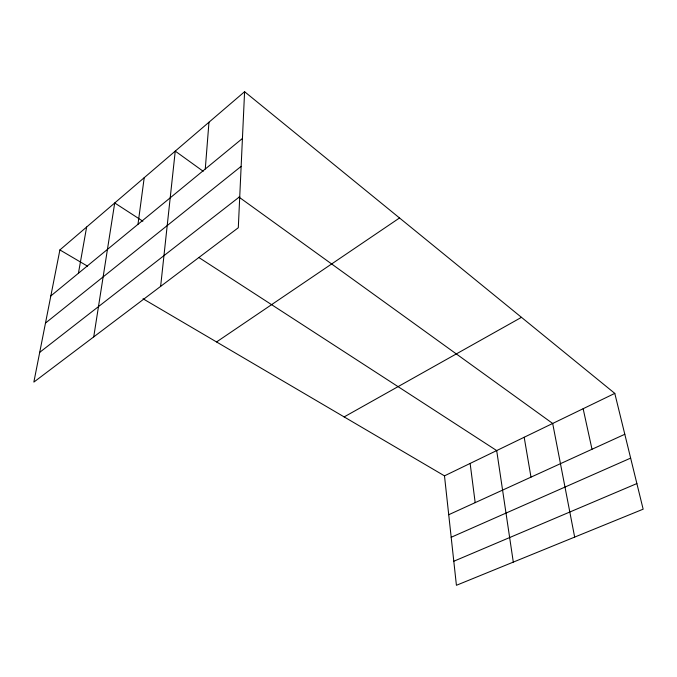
<?xml version="1.0" encoding="UTF-8"?>
<svg xmlns="http://www.w3.org/2000/svg" width="677" height="677" viewBox="0 0 677 677"><rect width="100%" height="100%" fill="white"/><g stroke="black" fill="none" stroke-linecap="round" stroke-linejoin="round"><path stroke-width="1.02" d="M244.592 91.708L238.304 227.743L33.85 382.099L59.898 249.931L244.592 91.708L614.792 393.388L643.15 509.18L456.416 585.292L444.484 475.855L143.016 298.76M205.275 169.005L208.965 122.232M160.635 286.379L175.25 151.115L203.185 171.273M137.99 224.307L144.209 177.696M93.731 336.892L114.718 202.965L142.872 221.218M78.422 273.254L86.639 227.015M50.834 295.934L242.425 138.472M45.477 323.081L241.139 166.364M39.715 352.353L239.734 196.668M216.547 341.953L399.532 217.969M344.144 416.914L521.468 317.344M444.484 475.855L614.792 393.388M448.724 514.723L624.803 434.279M451.178 537.276L630.642 458.117M453.793 561.25L636.879 483.564M59.898 249.931L87.587 266.196M199.063 257.641L496.69 450.577L513.301 562.105M238.989 197.109L552.686 423.463L574.663 537.089M583.142 408.713L592.003 449.266M524.184 437.257L530.988 477.141M470.134 463.432L475.178 502.639"/></g></svg>
